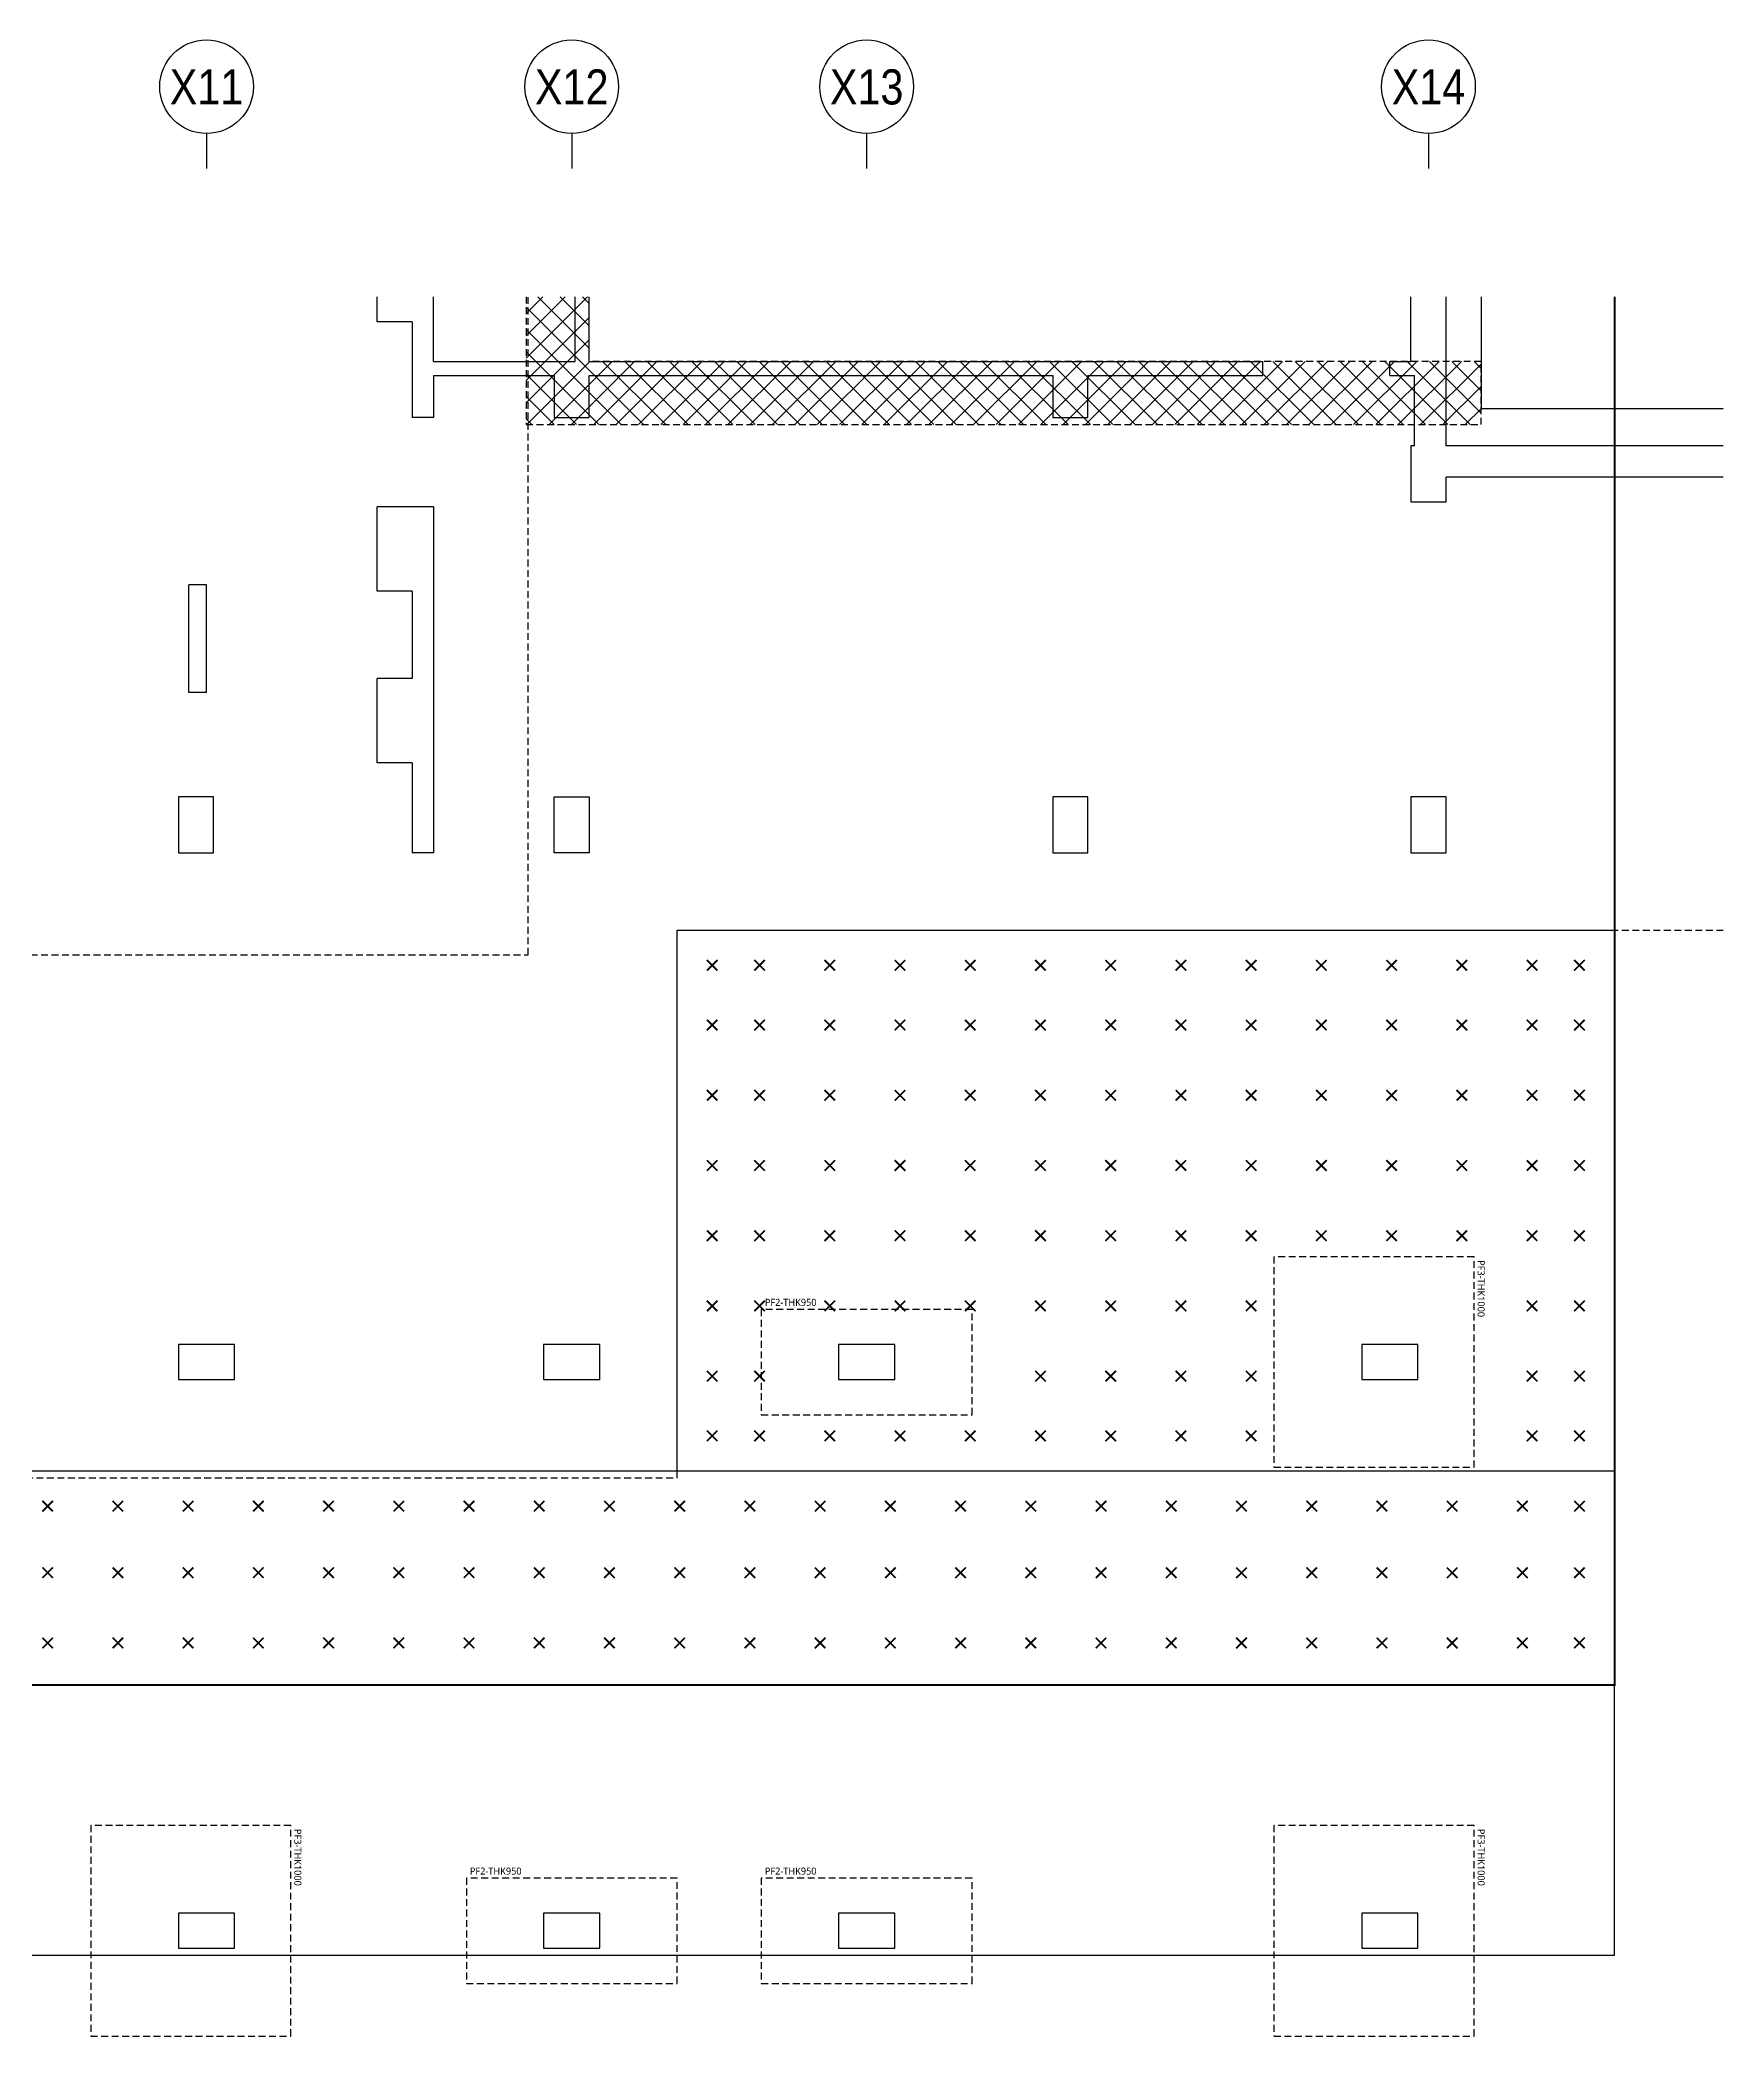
# Model space of a CAD drawing. Header units: millimetres. Extents: x 321717 to 696608, y -514806 to -16026.
# Drawn here: x 351259 to 375226, y -269871 to -241442 of the extents above; entities that cross this region are included whole.
import ezdxf
from ezdxf.enums import TextEntityAlignment as Align

# ---------------------------------------------------------------- set-up
doc = ezdxf.new("R2010")
doc.units = ezdxf.units.MM
doc.header["$LTSCALE"] = 65
doc.linetypes.add('XS-기초$0$HID', pattern=[2.3, 1.5, -0.8])
for name, color, linetype in [('BUB', 7, 'Continuous'), ('NAME-F', 6, 'Continuous'), ('XREBAR', 1, 'Continuous'), ('XS-기초$0$MAT', 3, 'XS-기초$0$HID'), ('XS-기초$0$PILE-P', 4, 'XS-기초$0$HID'), ('XS-기초$0$WALL', 11, 'Continuous'), ('XS-기초$0$기초꺽임', 4, 'XS-기초$0$HID'), ('XS-기초$0$기초꺽임-HAT', 5, 'Continuous'), ('XS-기초$0$기초연단', 3, 'Continuous'), ('기초꺽임', 7, 'Continuous')]:
    doc.layers.add(name, color=color, linetype=linetype)
doc.layers.add('TEXT', color=3, linetype='Continuous', lineweight=9)
doc.layers.add('XS-기초$0$DEFPOINT', color=144, linetype='Continuous', plot=False)
doc.styles.add('XS-기초$0$맑은고딕', font='malgun_0.ttf')
doc.styles.add('돋음', font='Dotum.ttf')

# ---------------------------------------------------------------- blocks, each defined once
blk = doc.blocks.new('XS-기초$0$PF3')
at = {"layer": 'XS-기초$0$MAT', "linetype": 'XS-기초$0$HID'}
blk.add_lwpolyline([(-1500, -1650), (1500, -1650), (1500, 1200), (-1500, 1200)], close=True, dxfattribs=at)
at = {"layer": 'XS-기초$0$DEFPOINT', "color": 1, "style": 'XS-기초$0$맑은고딕'}
blk.add_text('PF3-THK1000', height=100, dxfattribs=at).set_placement((-1450, 1300), align=Align.MIDDLE_LEFT)
blk = doc.blocks.new('XS-기초$0$PF2')
at = {"layer": 'XS-기초$0$MAT', "linetype": 'XS-기초$0$HID'}
blk.add_lwpolyline([(-1500, -750), (1500, -750), (1500, 750), (-1500, 750)], close=True, dxfattribs=at)
at = {"layer": 'XS-기초$0$DEFPOINT', "color": 1, "style": 'XS-기초$0$맑은고딕'}
blk.add_text('PF2-THK950', height=100, dxfattribs=at).set_placement((-1450, 850), align=Align.MIDDLE_LEFT)
blk = doc.blocks.new('BUB')
at = {"layer": 'BUB'}
blk.add_line((0, 1500), (0, 0), dxfattribs=at)
blk.add_circle((0, 3500), 2000, dxfattribs=at)
blk = doc.blocks.new('asdraa')
at = {"layer": 'XS-기초$0$기초꺽임-HAT'}
h = blk.add_hatch(dxfattribs=at)
h.set_pattern_fill('ANSI37', color=8, scale=1800, style=0)
h.set_pattern_definition([(45, (-182074, -166700), (-159.09903, 159.09903), []), (135, (-182074, -166700), (-159.09903, -159.09903), [])])
h.paths.add_polyline_path([(9736, 23621), (8836, 23621), (8836, 21800), (22436, 21800), (22436, 22700), (9736, 22700)])
at = {"layer": 'XS-기초$0$WALL', "color": 5}
for p, q in [((6716, 23265), (6716, 23621)), ((7516, 22700), (7516, 23621)), ((9536, 22700), (9536, 23621)), ((9736, 22700), (9736, 23621)), ((21436, 22700), (21436, 23621)), ((21936, 21500), (21936, 23621)), ((7216, 23265), (6716, 23265)), ((7216, 23265), (7216, 21900)), ((7516, 22700), (9536, 22700)), ((7516, 22500), (7516, 21900)), ((7516, 22500), (9236, 22500)), ((9236, 22500), (9236, 21900)), ((9736, 22700), (19326, 22700)), ((9736, 22500), (16336, 22500)), ((9736, 21900), (9736, 22500)), ((16336, 22500), (16336, 21900)), ((16836, 22500), (19326, 22500)), ((16836, 21900), (16836, 22500)), ((19326, 22500), (19326, 22700)), ((21136, 22700), (21436, 22700)), ((21136, 22500), (21136, 22700)), ((21136, 22500), (21486, 22500)), ((21486, 21500), (21486, 22500)), ((7516, 21900), (7216, 21900)), ((9236, 21900), (9736, 21900)), ((16336, 21900), (16836, 21900)), ((21486, 21500), (21436, 21500)), ((21436, 21500), (21436, 20700)), ((25881, 21500), (21936, 21500)), ((21936, 20700), (21936, 21050)), ((25881, 21050), (21936, 21050)), ((7516, 20630), (6716, 20630)), ((6716, 19430), (6716, 20630)), ((7516, 20630), (7516, 15700)), ((21436, 20700), (21936, 20700)), ((4036, 17985), (4036, 19520)), ((4286, 19520), (4036, 19520)), ((4286, 17985), (4286, 19520)), ((7216, 19430), (6716, 19430)), ((7216, 19430), (7216, 18185)), ((4286, 17985), (4036, 17985)), ((6716, 16985), (6716, 18185)), ((7216, 18185), (6716, 18185)), ((7216, 16985), (6716, 16985)), ((7216, 16985), (7216, 15700)), ((4386, 16500), (3886, 16500)), ((3886, 16500), (3886, 15700)), ((4386, 15700), (4386, 16500)), ((16836, 16500), (16336, 16500)), ((16336, 16500), (16336, 15700)), ((16836, 15700), (16836, 16500)), ((21936, 16500), (21436, 16500)), ((21436, 16500), (21436, 15700)), ((21936, 15700), (21936, 16500)), ((3886, 15700), (4386, 15700)), ((7516, 15700), (7216, 15700)), ((16336, 15700), (16836, 15700)), ((21436, 15700), (21936, 15700)), ((3886, 8700), (3886, 8200)), ((4686, 8700), (3886, 8700)), ((4686, 8200), (4686, 8700)), ((9086, 8700), (9086, 8200)), ((9886, 8700), (9086, 8700)), ((9886, 8200), (9886, 8700)), ((13286, 8700), (13286, 8200)), ((14086, 8700), (13286, 8700)), ((14086, 8200), (14086, 8700)), ((20736, 8700), (20736, 8200)), ((21536, 8700), (20736, 8700)), ((21536, 8200), (21536, 8700)), ((3886, 8200), (4686, 8200)), ((9086, 8200), (9886, 8200)), ((13286, 8200), (14086, 8200)), ((20736, 8200), (21536, 8200)), ((3886, 600), (3886, 100)), ((4686, 600), (3886, 600)), ((4686, 100), (4686, 600)), ((9086, 600), (9086, 100)), ((9886, 600), (9086, 600)), ((9886, 100), (9886, 600)), ((13286, 600), (13286, 100)), ((14086, 600), (13286, 600)), ((14086, 100), (14086, 600)), ((20736, 600), (20736, 100)), ((21536, 600), (20736, 600)), ((21536, 100), (21536, 600)), ((3886, 100), (4686, 100)), ((9086, 100), (9886, 100)), ((13286, 100), (14086, 100)), ((20736, 100), (21536, 100))]:
    blk.add_line(p, q, dxfattribs=at)
blk.add_lwpolyline([(9236, 16500), (9736, 16500), (9736, 15700), (9236, 15700)], close=True, dxfattribs=at)
at = {"layer": 'XS-기초$0$기초꺽임'}
blk.add_lwpolyline([(8836, 23621), (8836, 21800), (22436, 21800), (22436, 22700), (9736, 22700), (9736, 23621)], dxfattribs=at)
at = {"layer": 'XS-기초$0$기초연단', "linetype": 'XS-기초$0$HID'}
for p, q in [((8866, 14250), (8866, 23621)), ((10986, 14600), (25881, 14600)), ((10986, 6800), (10986, 14600)), ((-22289, 14250), (8866, 14250)), ((-25496, 6800), (10986, 6800))]:
    blk.add_line(p, q, dxfattribs=at)
at = {"layer": 'XS-기초$0$기초연단'}
for p in [(22436, 23621), (25881, 22025)]:
    blk.add_line(p, (22436, 22025), dxfattribs=at)
at = {"layer": '기초꺽임', "color": 1, "const_width": 30}
blk.add_lwpolyline([(-22289, 23621), (-22289, 0), (0, 0), (0, 3850), (24336, 3850), (24336, 23621)], dxfattribs=at)
at = {"layer": 'BUB', "xscale": 0.3333333333333333, "yscale": 0.3333333333333333, "zscale": 0.3333333333333333}
for p in [(4286, 25446), (9486, 25446), (13686, 25446), (21686, 25446)]:
    blk.add_blockref('BUB', p, dxfattribs=at)
at = {"layer": 'XS-기초$0$PILE-P', "rotation": 270}
for p in [(21136, 8450), (4286, 350), (21136, 350)]:
    blk.add_blockref('XS-기초$0$PF3', p, dxfattribs=at)
at = {"layer": 'XS-기초$0$PILE-P'}
for p in [(13686, 8450), (9486, 350), (13686, 350)]:
    blk.add_blockref('XS-기초$0$PF2', p, dxfattribs=at)
at = {"layer": 'TEXT', "style": '돋음', "width": 0.9}
for s, p in [('X11', (4286, 26610)), ('X12', (9486, 26610)), ('X13', (13686, 26610)), ('X14', (21686, 26610))]:
    blk.add_text(s, height=500, dxfattribs=at).set_placement(p, align=Align.MIDDLE_CENTER)

msp = doc.modelspace()

# ---------------------------------------------------------------- linework, layer by layer
at = {"layer": 'NAME-F'}
for points in [[(360331.3, -254121.3), (373681.3, -254121.3), (373681.3, -261823.9), (360331.3, -261823.9)], [(327056.3, -268721.3), (373681.3, -268721.3), (373681.3, -261823.9), (327056.3, -261823.9)]]:
    msp.add_lwpolyline(points, close=True, dxfattribs=at)
at = {"layer": 'XREBAR', "color": 11, "linetype": 'Continuous', "ltscale": 1.08062e-311, "const_width": 25}
for points in [[(360756.3, -254696.3), (360906.3, -254546.3), (360831.3, -254621.3), (360756.3, -254546.3), (360906.3, -254696.3)], [(361431.3, -254696.3), (361581.3, -254546.3), (361506.3, -254621.3), (361431.3, -254546.3), (361581.3, -254696.3)], [(362431.3, -254696.3), (362581.3, -254546.3), (362506.3, -254621.3), (362431.3, -254546.3), (362581.3, -254696.3)], [(363431.3, -254696.3), (363581.3, -254546.3), (363506.3, -254621.3), (363431.3, -254546.3), (363581.3, -254696.3)], [(364431.3, -254696.3), (364581.3, -254546.3), (364506.3, -254621.3), (364431.3, -254546.3), (364581.3, -254696.3)], [(365431.3, -254696.3), (365581.3, -254546.3), (365506.3, -254621.3), (365431.3, -254546.3), (365581.3, -254696.3)], [(366431.3, -254696.3), (366581.3, -254546.3), (366506.3, -254621.3), (366431.3, -254546.3), (366581.3, -254696.3)], [(367431.3, -254696.3), (367581.3, -254546.3), (367506.3, -254621.3), (367431.3, -254546.3), (367581.3, -254696.3)], [(368431.3, -254696.3), (368581.3, -254546.3), (368506.3, -254621.3), (368431.3, -254546.3), (368581.3, -254696.3)], [(369431.3, -254696.3), (369581.3, -254546.3), (369506.3, -254621.3), (369431.3, -254546.3), (369581.3, -254696.3)], [(370431.3, -254696.3), (370581.3, -254546.3), (370506.3, -254621.3), (370431.3, -254546.3), (370581.3, -254696.3)], [(371431.3, -254696.3), (371581.3, -254546.3), (371506.3, -254621.3), (371431.3, -254546.3), (371581.3, -254696.3)], [(372431.3, -254696.3), (372581.3, -254546.3), (372506.3, -254621.3), (372431.3, -254546.3), (372581.3, -254696.3)], [(373106.3, -254696.3), (373256.3, -254546.3), (373181.3, -254621.3), (373106.3, -254546.3), (373256.3, -254696.3)], [(360756.3, -255547.6), (360906.3, -255397.6), (360831.3, -255472.6), (360756.3, -255397.6), (360906.3, -255547.6)], [(361431.3, -255547.6), (361581.3, -255397.6), (361506.3, -255472.6), (361431.3, -255397.6), (361581.3, -255547.6)], [(362431.3, -255547.6), (362581.3, -255397.6), (362506.3, -255472.6), (362431.3, -255397.6), (362581.3, -255547.6)], [(363431.3, -255547.6), (363581.3, -255397.6), (363506.3, -255472.6), (363431.3, -255397.6), (363581.3, -255547.6)], [(364431.3, -255547.6), (364581.3, -255397.6), (364506.3, -255472.6), (364431.3, -255397.6), (364581.3, -255547.6)], [(365431.3, -255547.6), (365581.3, -255397.6), (365506.3, -255472.6), (365431.3, -255397.6), (365581.3, -255547.6)], [(366431.3, -255547.6), (366581.3, -255397.6), (366506.3, -255472.6), (366431.3, -255397.6), (366581.3, -255547.6)], [(367431.3, -255547.6), (367581.3, -255397.6), (367506.3, -255472.6), (367431.3, -255397.6), (367581.3, -255547.6)], [(368431.3, -255547.6), (368581.3, -255397.6), (368506.3, -255472.6), (368431.3, -255397.6), (368581.3, -255547.6)], [(369431.3, -255547.6), (369581.3, -255397.6), (369506.3, -255472.6), (369431.3, -255397.6), (369581.3, -255547.6)], [(370431.3, -255547.6), (370581.3, -255397.6), (370506.3, -255472.6), (370431.3, -255397.6), (370581.3, -255547.6)], [(371431.3, -255547.6), (371581.3, -255397.6), (371506.3, -255472.6), (371431.3, -255397.6), (371581.3, -255547.6)], [(372431.3, -255547.6), (372581.3, -255397.6), (372506.3, -255472.6), (372431.3, -255397.6), (372581.3, -255547.6)], [(373106.3, -255547.6), (373256.3, -255397.6), (373181.3, -255472.6), (373106.3, -255397.6), (373256.3, -255547.6)], [(360756.3, -256547.6), (360906.3, -256397.6), (360831.3, -256472.6), (360756.3, -256397.6), (360906.3, -256547.6)], [(361431.3, -256547.6), (361581.3, -256397.6), (361506.3, -256472.6), (361431.3, -256397.6), (361581.3, -256547.6)], [(362431.3, -256547.6), (362581.3, -256397.6), (362506.3, -256472.6), (362431.3, -256397.6), (362581.3, -256547.6)], [(363431.3, -256547.6), (363581.3, -256397.6), (363506.3, -256472.6), (363431.3, -256397.6), (363581.3, -256547.6)], [(364431.3, -256547.6), (364581.3, -256397.6), (364506.3, -256472.6), (364431.3, -256397.6), (364581.3, -256547.6)], [(365431.3, -256547.6), (365581.3, -256397.6), (365506.3, -256472.6), (365431.3, -256397.6), (365581.3, -256547.6)], [(366431.3, -256547.6), (366581.3, -256397.6), (366506.3, -256472.6), (366431.3, -256397.6), (366581.3, -256547.6)], [(367431.3, -256547.6), (367581.3, -256397.6), (367506.3, -256472.6), (367431.3, -256397.6), (367581.3, -256547.6)], [(368431.3, -256547.6), (368581.3, -256397.6), (368506.3, -256472.6), (368431.3, -256397.6), (368581.3, -256547.6)], [(369431.3, -256547.6), (369581.3, -256397.6), (369506.3, -256472.6), (369431.3, -256397.6), (369581.3, -256547.6)], [(370431.3, -256547.6), (370581.3, -256397.6), (370506.3, -256472.6), (370431.3, -256397.6), (370581.3, -256547.6)], [(371431.3, -256547.6), (371581.3, -256397.6), (371506.3, -256472.6), (371431.3, -256397.6), (371581.3, -256547.6)], [(372431.3, -256547.6), (372581.3, -256397.6), (372506.3, -256472.6), (372431.3, -256397.6), (372581.3, -256547.6)], [(373106.3, -256547.6), (373256.3, -256397.6), (373181.3, -256472.6), (373106.3, -256397.6), (373256.3, -256547.6)], [(360756.3, -257547.6), (360906.3, -257397.6), (360831.3, -257472.6), (360756.3, -257397.6), (360906.3, -257547.6)], [(361431.3, -257547.6), (361581.3, -257397.6), (361506.3, -257472.6), (361431.3, -257397.6), (361581.3, -257547.6)], [(362431.3, -257547.6), (362581.3, -257397.6), (362506.3, -257472.6), (362431.3, -257397.6), (362581.3, -257547.6)], [(363431.3, -257547.6), (363581.3, -257397.6), (363506.3, -257472.6), (363431.3, -257397.6), (363581.3, -257547.6)], [(364431.3, -257547.6), (364581.3, -257397.6), (364506.3, -257472.6), (364431.3, -257397.6), (364581.3, -257547.6)], [(365431.3, -257547.6), (365581.3, -257397.6), (365506.3, -257472.6), (365431.3, -257397.6), (365581.3, -257547.6)], [(366431.3, -257547.6), (366581.3, -257397.6), (366506.3, -257472.6), (366431.3, -257397.6), (366581.3, -257547.6)], [(367431.3, -257547.6), (367581.3, -257397.6), (367506.3, -257472.6), (367431.3, -257397.6), (367581.3, -257547.6)], [(368431.3, -257547.6), (368581.3, -257397.6), (368506.3, -257472.6), (368431.3, -257397.6), (368581.3, -257547.6)], [(369431.3, -257547.6), (369581.3, -257397.6), (369506.3, -257472.6), (369431.3, -257397.6), (369581.3, -257547.6)], [(370431.3, -257547.6), (370581.3, -257397.6), (370506.3, -257472.6), (370431.3, -257397.6), (370581.3, -257547.6)], [(371431.3, -257547.6), (371581.3, -257397.6), (371506.3, -257472.6), (371431.3, -257397.6), (371581.3, -257547.6)], [(372431.3, -257547.6), (372581.3, -257397.6), (372506.3, -257472.6), (372431.3, -257397.6), (372581.3, -257547.6)], [(373106.3, -257547.6), (373256.3, -257397.6), (373181.3, -257472.6), (373106.3, -257397.6), (373256.3, -257547.6)], [(360756.3, -258547.6), (360906.3, -258397.6), (360831.3, -258472.6), (360756.3, -258397.6), (360906.3, -258547.6)], [(361431.3, -258547.6), (361581.3, -258397.6), (361506.3, -258472.6), (361431.3, -258397.6), (361581.3, -258547.6)], [(362431.3, -258547.6), (362581.3, -258397.6), (362506.3, -258472.6), (362431.3, -258397.6), (362581.3, -258547.6)], [(363431.3, -258547.6), (363581.3, -258397.6), (363506.3, -258472.6), (363431.3, -258397.6), (363581.3, -258547.6)], [(364431.3, -258547.6), (364581.3, -258397.6), (364506.3, -258472.6), (364431.3, -258397.6), (364581.3, -258547.6)], [(365431.3, -258547.6), (365581.3, -258397.6), (365506.3, -258472.6), (365431.3, -258397.6), (365581.3, -258547.6)], [(366431.3, -258547.6), (366581.3, -258397.6), (366506.3, -258472.6), (366431.3, -258397.6), (366581.3, -258547.6)], [(367431.3, -258547.6), (367581.3, -258397.6), (367506.3, -258472.6), (367431.3, -258397.6), (367581.3, -258547.6)], [(368431.3, -258547.6), (368581.3, -258397.6), (368506.3, -258472.6), (368431.3, -258397.6), (368581.3, -258547.6)], [(369431.3, -258547.6), (369581.3, -258397.6), (369506.3, -258472.6), (369431.3, -258397.6), (369581.3, -258547.6)], [(370431.3, -258547.6), (370581.3, -258397.6), (370506.3, -258472.6), (370431.3, -258397.6), (370581.3, -258547.6)], [(371431.3, -258547.6), (371581.3, -258397.6), (371506.3, -258472.6), (371431.3, -258397.6), (371581.3, -258547.6)], [(372431.3, -258547.6), (372581.3, -258397.6), (372506.3, -258472.6), (372431.3, -258397.6), (372581.3, -258547.6)], [(373106.3, -258547.6), (373256.3, -258397.6), (373181.3, -258472.6), (373106.3, -258397.6), (373256.3, -258547.6)], [(360756.3, -259547.6), (360906.3, -259397.6), (360831.3, -259472.6), (360756.3, -259397.6), (360906.3, -259547.6)], [(361431.3, -259547.6), (361581.3, -259397.6), (361506.3, -259472.6), (361431.3, -259397.6), (361581.3, -259547.6)], [(362431.3, -259547.6), (362581.3, -259397.6), (362506.3, -259472.6), (362431.3, -259397.6), (362581.3, -259547.6)], [(363431.3, -259547.6), (363581.3, -259397.6), (363506.3, -259472.6), (363431.3, -259397.6), (363581.3, -259547.6)], [(364431.3, -259547.6), (364581.3, -259397.6), (364506.3, -259472.6), (364431.3, -259397.6), (364581.3, -259547.6)], [(365431.3, -259547.6), (365581.3, -259397.6), (365506.3, -259472.6), (365431.3, -259397.6), (365581.3, -259547.6)], [(366431.3, -259547.6), (366581.3, -259397.6), (366506.3, -259472.6), (366431.3, -259397.6), (366581.3, -259547.6)], [(367431.3, -259547.6), (367581.3, -259397.6), (367506.3, -259472.6), (367431.3, -259397.6), (367581.3, -259547.6)], [(368431.3, -259547.6), (368581.3, -259397.6), (368506.3, -259472.6), (368431.3, -259397.6), (368581.3, -259547.6)], [(372431.3, -259547.6), (372581.3, -259397.6), (372506.3, -259472.6), (372431.3, -259397.6), (372581.3, -259547.6)], [(373106.3, -259547.6), (373256.3, -259397.6), (373181.3, -259472.6), (373106.3, -259397.6), (373256.3, -259547.6)], [(360756.3, -260547.6), (360906.3, -260397.6), (360831.3, -260472.6), (360756.3, -260397.6), (360906.3, -260547.6)], [(361431.3, -260547.6), (361581.3, -260397.6), (361506.3, -260472.6), (361431.3, -260397.6), (361581.3, -260547.6)], [(365431.3, -260547.6), (365581.3, -260397.6), (365506.3, -260472.6), (365431.3, -260397.6), (365581.3, -260547.6)], [(366431.3, -260547.6), (366581.3, -260397.6), (366506.3, -260472.6), (366431.3, -260397.6), (366581.3, -260547.6)], [(367431.3, -260547.6), (367581.3, -260397.6), (367506.3, -260472.6), (367431.3, -260397.6), (367581.3, -260547.6)], [(368431.3, -260547.6), (368581.3, -260397.6), (368506.3, -260472.6), (368431.3, -260397.6), (368581.3, -260547.6)], [(372431.3, -260547.6), (372581.3, -260397.6), (372506.3, -260472.6), (372431.3, -260397.6), (372581.3, -260547.6)], [(373106.3, -260547.6), (373256.3, -260397.6), (373181.3, -260472.6), (373106.3, -260397.6), (373256.3, -260547.6)], [(360756.3, -261398.9), (360906.3, -261248.9), (360831.3, -261323.9), (360756.3, -261248.9), (360906.3, -261398.9)], [(361431.3, -261398.9), (361581.3, -261248.9), (361506.3, -261323.9), (361431.3, -261248.9), (361581.3, -261398.9)], [(362431.3, -261398.9), (362581.3, -261248.9), (362506.3, -261323.9), (362431.3, -261248.9), (362581.3, -261398.9)], [(363431.3, -261398.9), (363581.3, -261248.9), (363506.3, -261323.9), (363431.3, -261248.9), (363581.3, -261398.9)], [(364431.3, -261398.9), (364581.3, -261248.9), (364506.3, -261323.9), (364431.3, -261248.9), (364581.3, -261398.9)], [(365431.3, -261398.9), (365581.3, -261248.9), (365506.3, -261323.9), (365431.3, -261248.9), (365581.3, -261398.9)], [(366431.3, -261398.9), (366581.3, -261248.9), (366506.3, -261323.9), (366431.3, -261248.9), (366581.3, -261398.9)], [(367431.3, -261398.9), (367581.3, -261248.9), (367506.3, -261323.9), (367431.3, -261248.9), (367581.3, -261398.9)], [(368431.3, -261398.9), (368581.3, -261248.9), (368506.3, -261323.9), (368431.3, -261248.9), (368581.3, -261398.9)], [(372431.3, -261398.9), (372581.3, -261248.9), (372506.3, -261323.9), (372431.3, -261248.9), (372581.3, -261398.9)], [(373106.3, -261398.9), (373256.3, -261248.9), (373181.3, -261323.9), (373106.3, -261248.9), (373256.3, -261398.9)], [(351293.8, -262398.9), (351443.8, -262248.9), (351368.8, -262323.9), (351293.8, -262248.9), (351443.8, -262398.9)], [(352293.8, -262398.9), (352443.8, -262248.9), (352368.8, -262323.9), (352293.8, -262248.9), (352443.8, -262398.9)], [(353293.8, -262398.9), (353443.8, -262248.9), (353368.8, -262323.9), (353293.8, -262248.9), (353443.8, -262398.9)], [(354293.8, -262398.9), (354443.8, -262248.9), (354368.8, -262323.9), (354293.8, -262248.9), (354443.8, -262398.9)], [(355293.8, -262398.9), (355443.8, -262248.9), (355368.8, -262323.9), (355293.8, -262248.9), (355443.8, -262398.9)], [(356293.8, -262398.9), (356443.8, -262248.9), (356368.8, -262323.9), (356293.8, -262248.9), (356443.8, -262398.9)], [(357293.8, -262398.9), (357443.8, -262248.9), (357368.8, -262323.9), (357293.8, -262248.9), (357443.8, -262398.9)], [(358293.8, -262398.9), (358443.8, -262248.9), (358368.8, -262323.9), (358293.8, -262248.9), (358443.8, -262398.9)], [(359293.8, -262398.9), (359443.8, -262248.9), (359368.8, -262323.9), (359293.8, -262248.9), (359443.8, -262398.9)], [(360293.8, -262398.9), (360443.8, -262248.9), (360368.8, -262323.9), (360293.8, -262248.9), (360443.8, -262398.9)], [(361293.8, -262398.9), (361443.8, -262248.9), (361368.8, -262323.9), (361293.8, -262248.9), (361443.8, -262398.9)], [(362293.8, -262398.9), (362443.8, -262248.9), (362368.8, -262323.9), (362293.8, -262248.9), (362443.8, -262398.9)], [(363293.8, -262398.9), (363443.8, -262248.9), (363368.8, -262323.9), (363293.8, -262248.9), (363443.8, -262398.9)], [(364293.8, -262398.9), (364443.8, -262248.9), (364368.8, -262323.9), (364293.8, -262248.9), (364443.8, -262398.9)], [(365293.8, -262398.9), (365443.8, -262248.9), (365368.8, -262323.9), (365293.8, -262248.9), (365443.8, -262398.9)], [(366293.8, -262398.9), (366443.8, -262248.9), (366368.8, -262323.9), (366293.8, -262248.9), (366443.8, -262398.9)], [(367293.8, -262398.9), (367443.8, -262248.9), (367368.8, -262323.9), (367293.8, -262248.9), (367443.8, -262398.9)], [(368293.8, -262398.9), (368443.8, -262248.9), (368368.8, -262323.9), (368293.8, -262248.9), (368443.8, -262398.9)], [(369293.8, -262398.9), (369443.8, -262248.9), (369368.8, -262323.9), (369293.8, -262248.9), (369443.8, -262398.9)], [(370293.8, -262398.9), (370443.8, -262248.9), (370368.8, -262323.9), (370293.8, -262248.9), (370443.8, -262398.9)], [(371293.8, -262398.9), (371443.8, -262248.9), (371368.8, -262323.9), (371293.8, -262248.9), (371443.8, -262398.9)], [(372293.8, -262398.9), (372443.8, -262248.9), (372368.8, -262323.9), (372293.8, -262248.9), (372443.8, -262398.9)], [(373106.3, -262398.9), (373256.3, -262248.9), (373181.3, -262323.9), (373106.3, -262248.9), (373256.3, -262398.9)], [(351293.8, -263347.6), (351443.8, -263197.6), (351368.8, -263272.6), (351293.8, -263197.6), (351443.8, -263347.6)], [(352293.8, -263347.6), (352443.8, -263197.6), (352368.8, -263272.6), (352293.8, -263197.6), (352443.8, -263347.6)], [(353293.8, -263347.6), (353443.8, -263197.6), (353368.8, -263272.6), (353293.8, -263197.6), (353443.8, -263347.6)], [(354293.8, -263347.6), (354443.8, -263197.6), (354368.8, -263272.6), (354293.8, -263197.6), (354443.8, -263347.6)], [(355293.8, -263347.6), (355443.8, -263197.6), (355368.8, -263272.6), (355293.8, -263197.6), (355443.8, -263347.6)], [(356293.8, -263347.6), (356443.8, -263197.6), (356368.8, -263272.6), (356293.8, -263197.6), (356443.8, -263347.6)], [(357293.8, -263347.6), (357443.8, -263197.6), (357368.8, -263272.6), (357293.8, -263197.6), (357443.8, -263347.6)], [(358293.8, -263347.6), (358443.8, -263197.6), (358368.8, -263272.6), (358293.8, -263197.6), (358443.8, -263347.6)], [(359293.8, -263347.6), (359443.8, -263197.6), (359368.8, -263272.6), (359293.8, -263197.6), (359443.8, -263347.6)], [(360293.8, -263347.6), (360443.8, -263197.6), (360368.8, -263272.6), (360293.8, -263197.6), (360443.8, -263347.6)], [(361293.8, -263347.6), (361443.8, -263197.6), (361368.8, -263272.6), (361293.8, -263197.6), (361443.8, -263347.6)], [(362293.8, -263347.6), (362443.8, -263197.6), (362368.8, -263272.6), (362293.8, -263197.6), (362443.8, -263347.6)], [(363293.8, -263347.6), (363443.8, -263197.6), (363368.8, -263272.6), (363293.8, -263197.6), (363443.8, -263347.6)], [(364293.8, -263347.6), (364443.8, -263197.6), (364368.8, -263272.6), (364293.8, -263197.6), (364443.8, -263347.6)], [(365293.8, -263347.6), (365443.8, -263197.6), (365368.8, -263272.6), (365293.8, -263197.6), (365443.8, -263347.6)], [(366293.8, -263347.6), (366443.8, -263197.6), (366368.8, -263272.6), (366293.8, -263197.6), (366443.8, -263347.6)], [(367293.8, -263347.6), (367443.8, -263197.6), (367368.8, -263272.6), (367293.8, -263197.6), (367443.8, -263347.6)], [(368293.8, -263347.6), (368443.8, -263197.6), (368368.8, -263272.6), (368293.8, -263197.6), (368443.8, -263347.6)], [(369293.8, -263347.6), (369443.8, -263197.6), (369368.8, -263272.6), (369293.8, -263197.6), (369443.8, -263347.6)], [(370293.8, -263347.6), (370443.8, -263197.6), (370368.8, -263272.6), (370293.8, -263197.6), (370443.8, -263347.6)], [(371293.8, -263347.6), (371443.8, -263197.6), (371368.8, -263272.6), (371293.8, -263197.6), (371443.8, -263347.6)], [(372293.8, -263347.6), (372443.8, -263197.6), (372368.8, -263272.6), (372293.8, -263197.6), (372443.8, -263347.6)], [(373106.3, -263347.6), (373256.3, -263197.6), (373181.3, -263272.6), (373106.3, -263197.6), (373256.3, -263347.6)], [(351293.8, -264347.6), (351443.8, -264197.6), (351368.8, -264272.6), (351293.8, -264197.6), (351443.8, -264347.6)], [(352293.8, -264347.6), (352443.8, -264197.6), (352368.8, -264272.6), (352293.8, -264197.6), (352443.8, -264347.6)], [(353293.8, -264347.6), (353443.8, -264197.6), (353368.8, -264272.6), (353293.8, -264197.6), (353443.8, -264347.6)], [(354293.8, -264347.6), (354443.8, -264197.6), (354368.8, -264272.6), (354293.8, -264197.6), (354443.8, -264347.6)], [(355293.8, -264347.6), (355443.8, -264197.6), (355368.8, -264272.6), (355293.8, -264197.6), (355443.8, -264347.6)], [(356293.8, -264347.6), (356443.8, -264197.6), (356368.8, -264272.6), (356293.8, -264197.6), (356443.8, -264347.6)], [(357293.8, -264347.6), (357443.8, -264197.6), (357368.8, -264272.6), (357293.8, -264197.6), (357443.8, -264347.6)], [(358293.8, -264347.6), (358443.8, -264197.6), (358368.8, -264272.6), (358293.8, -264197.6), (358443.8, -264347.6)], [(359293.8, -264347.6), (359443.8, -264197.6), (359368.8, -264272.6), (359293.8, -264197.6), (359443.8, -264347.6)], [(360293.8, -264347.6), (360443.8, -264197.6), (360368.8, -264272.6), (360293.8, -264197.6), (360443.8, -264347.6)], [(361293.8, -264347.6), (361443.8, -264197.6), (361368.8, -264272.6), (361293.8, -264197.6), (361443.8, -264347.6)], [(362293.8, -264347.6), (362443.8, -264197.6), (362368.8, -264272.6), (362293.8, -264197.6), (362443.8, -264347.6)], [(363293.8, -264347.6), (363443.8, -264197.6), (363368.8, -264272.6), (363293.8, -264197.6), (363443.8, -264347.6)], [(364293.8, -264347.6), (364443.8, -264197.6), (364368.8, -264272.6), (364293.8, -264197.6), (364443.8, -264347.6)], [(365293.8, -264347.6), (365443.8, -264197.6), (365368.8, -264272.6), (365293.8, -264197.6), (365443.8, -264347.6)], [(366293.8, -264347.6), (366443.8, -264197.6), (366368.8, -264272.6), (366293.8, -264197.6), (366443.8, -264347.6)], [(367293.8, -264347.6), (367443.8, -264197.6), (367368.8, -264272.6), (367293.8, -264197.6), (367443.8, -264347.6)], [(368293.8, -264347.6), (368443.8, -264197.6), (368368.8, -264272.6), (368293.8, -264197.6), (368443.8, -264347.6)], [(369293.8, -264347.6), (369443.8, -264197.6), (369368.8, -264272.6), (369293.8, -264197.6), (369443.8, -264347.6)], [(370293.8, -264347.6), (370443.8, -264197.6), (370368.8, -264272.6), (370293.8, -264197.6), (370443.8, -264347.6)], [(371293.8, -264347.6), (371443.8, -264197.6), (371368.8, -264272.6), (371293.8, -264197.6), (371443.8, -264347.6)], [(372293.8, -264347.6), (372443.8, -264197.6), (372368.8, -264272.6), (372293.8, -264197.6), (372443.8, -264347.6)], [(373106.3, -264347.6), (373256.3, -264197.6), (373181.3, -264272.6), (373106.3, -264197.6), (373256.3, -264347.6)]]:
    msp.add_lwpolyline(points, dxfattribs=at)

# ---------------------------------------------------------------- block references
at = {"layer": 'NAME-F'}
msp.add_blockref('asdraa', (349345.3, -268721.3), dxfattribs=at)

doc.saveas('drawing.dxf')
